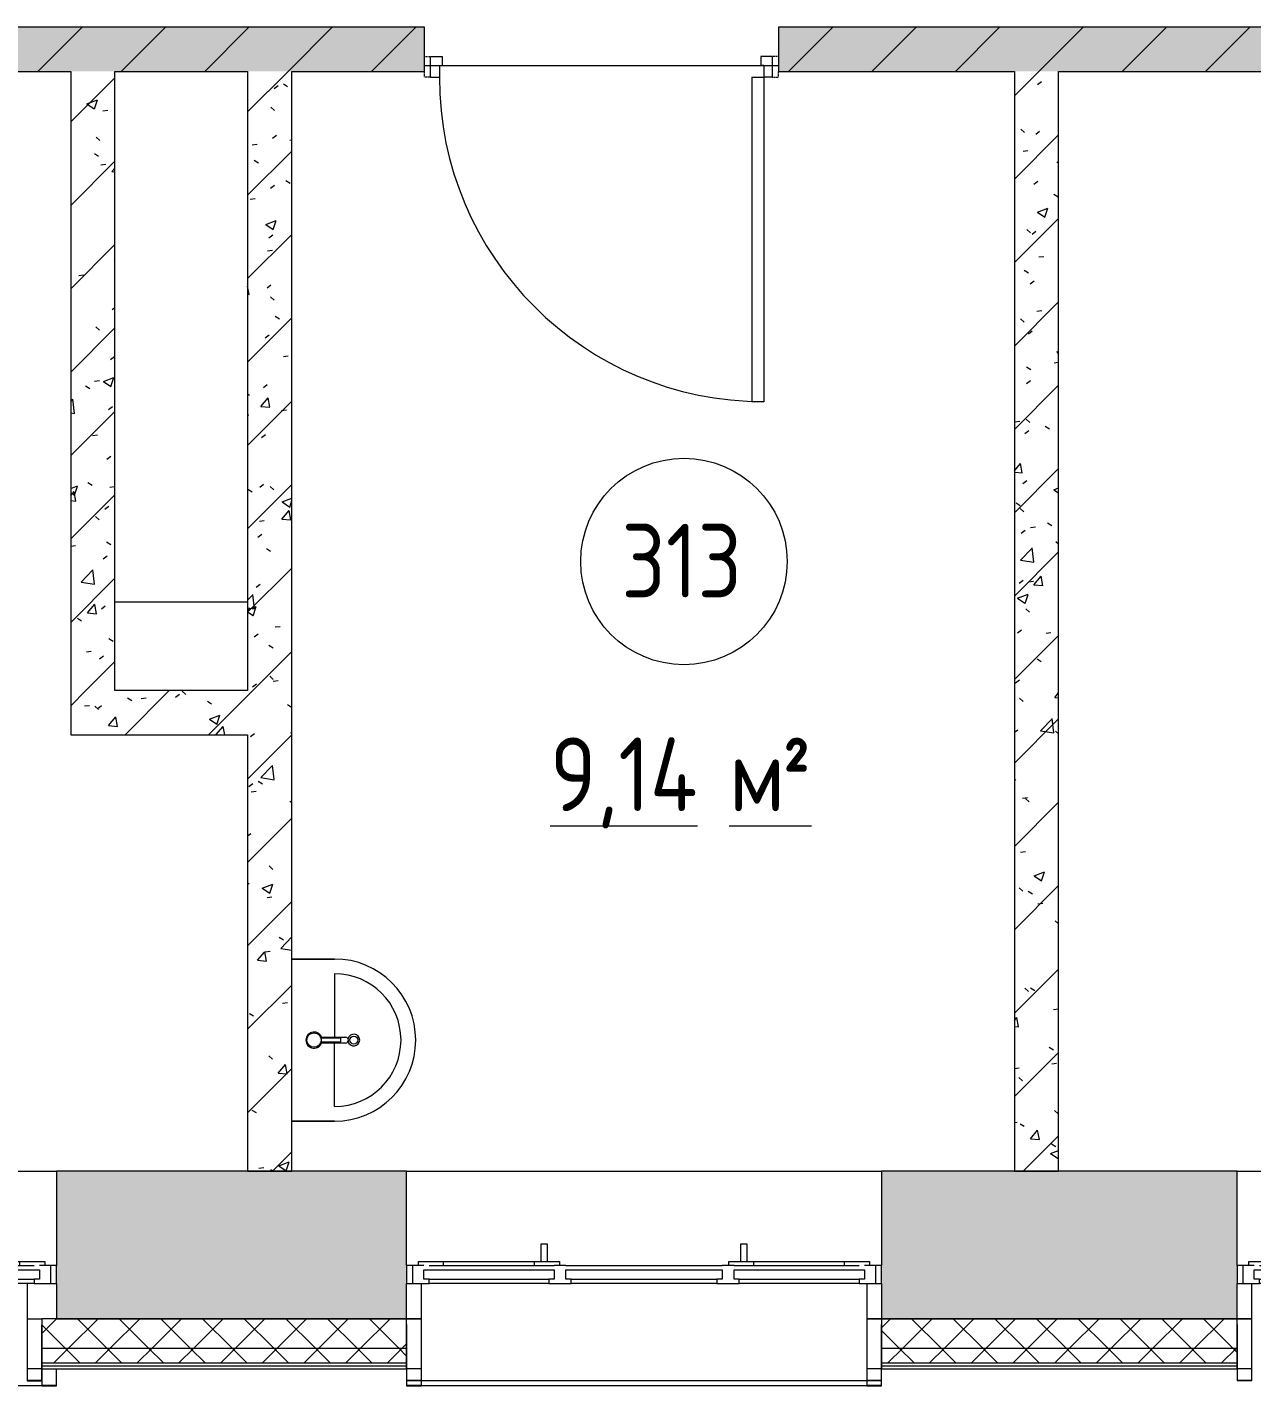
# Model space of a CAD drawing. Header units: millimetres. Extents: x -515342 to 330399, y -224905 to 507333.
# Drawn here: x -340677 to -336525, y 260518 to 265125 of the extents above; entities that cross this region are included whole.
import ezdxf

# ---------------------------------------------------------------- set-up
doc = ezdxf.new("R2010")
doc.units = ezdxf.units.MM
doc.linetypes.add('ASVP_Невидимые', pattern=[5, 3, -2])
doc.layers.get('0').update_dxf_attribs({"lineweight": 0})
for name, color, linetype, lineweight in [('_ Окна', 7, 'Continuous', 0), ('Витраж', 7, 'Continuous', 0), ('Двери', 7, 'Continuous', 0), ('Марки помещений', 7, 'Continuous', 0), ('Окна', 7, 'Continuous', 0), ('Перекрытие', 7, 'Continuous', 0), ('Сантехника', 7, 'Continuous', 0), ('Стены внутренние', 7, 'Continuous', 0), ('Стены наружные', 7, 'Continuous', 0), ('Стены несущие', 7, 'Continuous', 0), ('Стены отделка', 7, 'Continuous', 0), ('Стены перегородки', 7, 'Continuous', 0), ('Стены штриховка', 7, 'Continuous', 0)]:
    doc.layers.add(name, color=color, linetype=linetype, lineweight=lineweight)
doc.styles.add('GOST Common_1', font='', dxfattribs={"width": 0.9, "height": 250})
doc.styles.add('GOST Common_2', font='', dxfattribs={"width": 0.9, "height": 250})
doc.styles.get('GOST Common_1').set_extended_font_data('GOST Common')
doc.styles.get('GOST Common_2').set_extended_font_data('GOST Common')
pattern_1 = [(45, (0, 0), (-70.71068, 70.71068), []), (135, (0, 0), (-70.71068, -70.71068), [])]
pattern_2 = [(45, (-375064.64, 258270.41), (-141.42136, 141.42136), [])]
pattern_3 = [(50, (-375064.64, 258270.4), (364.368, -31.8783), [38.1, -419.1]), (355, (-375064.64, 258270.4), (-70.4859, 382.1133), [30.48, -335.28]), (100.451, (-375034.27, 258267.76), (293.885, 350.2334), [32.38, -356.18]), (46.184, (-375064.64, 258372), (542.1585, -84.086), [57.15, -628.65]), (96.636, (-375019.46, 258365), (474.805, 494.8554), [48.57, -534.27]), (351.184, (-375064.64, 258372), (474.81, 494.85), [45.72, -502.92]), (21, (-375013.84, 258346.6), (303.2285, -204.5305), [38.1, -419.1]), (326, (-375013.84, 258346.6), (123.604, 368.376), [30.48, -335.28]), (71.451, (-374988.57, 258329.57), (426.834, 163.8427), [32.38, -356.18]), (37.5, (-375064.64, 258270.41), (6.17665, 169.11015), [16.764, -314.452, 16.764, -323.596, -336.55]), (37.5, (-375064.64, 258270.41), (6.17665, 169.11015), [-671.576, 16.764, -319.786]), (7.5, (-375064.64, 258270.41), (133.6389, 200.3615), [16.764, -177.292, 16.764, -306.832, -128.27]), (7.5, (-375064.64, 258270.41), (133.6389, 200.3615), [-517.652, 16.764, -111.506]), (327.5, (-375177.92, 258270.41), (271.18182, -11.45836), [16.764, -110.236, 16.764, -379.476, -525.78]), (327.5, (-375177.92, 258270.41), (271.18182, -11.45836), [-523.24, 16.764, -509.016]), (317.5, (-375228.72, 258270.41), (296.2585, 50.8528), [16.764, -148.336, 16.764, -246.38, -373.38]), (317.5, (-375228.72, 258270.41), (296.2585, 50.8528), [-428.244, 16.764, -356.616])]

# ---------------------------------------------------------------- blocks, each defined once
blk = doc.blocks.new('Окно_ПВХ_3Створки_1Фрамуга-верх - АР_Окно_ОП_1820_h_х1570_3ст2фр-в-V3-О_АР_П_3__6_750_План 3 этажа')
at = {"layer": '_ Окна'}
for p, q in [((-729, 130), (-805, 130)), ((-805, 130), (-805, 70)), ((-785, 70), (-785, 130)), ((-747, 84), (-747, 116)), ((-747, 116), (-729, 116)), ((-729, 116), (-729, 130)), ((-323, 116), (-729, 116)), ((-247, 130), (-323, 130)), ((-323, 130), (-323, 116)), ((-323, 116), (-305, 116)), ((-305, 116), (-305, 84)), ((-265, 84), (-265, 116)), ((-265, 116), (-247, 116)), ((-247, 116), (-247, 130)), ((247, 116), (-247, 116)), ((323, 130), (247, 130)), ((247, 130), (247, 116)), ((247, 116), (265, 116)), ((265, 116), (265, 84)), ((305, 84), (305, 116)), ((305, 116), (323, 116)), ((323, 116), (323, 130)), ((729, 116), (323, 116)), ((729, 130), (729, 116)), ((805, 130), (729, 130)), ((729, 116), (747, 116)), ((747, 116), (747, 84)), ((785, 70), (785, 130)), ((805, 70), (805, 130)), ((-805, 70), (-747, 70)), ((-765, 56), (-765, 70)), ((-680, 56), (-765, 56)), ((-305, 84), (-747, 84)), ((-680, 70), (-680, 56)), ((-372, 70), (-372, 56)), ((-287, 56), (-372, 56)), ((-305, 70), (-265, 70)), ((-287, 70), (-287, 56)), ((265, 84), (-265, 84)), ((265, 70), (305, 70)), ((287, 56), (287, 70)), ((372, 56), (287, 56)), ((747, 84), (305, 84)), ((372, 70), (372, 56)), ((680, 70), (680, 56)), ((765, 56), (680, 56)), ((747, 70), (805, 70)), ((765, 70), (765, 56))]:
    blk.add_line(p, q, dxfattribs=at)
at = {"layer": 'Окна'}
for p, q in [((-729, 130), (-323, 130)), ((-247, 130), (247, 130)), ((323, 130), (729, 130)), ((-305, 70), (-729, 70)), ((-372, 56), (-680, 56)), ((-348.5, -4), (-348.5, 56)), ((-328.5, 56), (-328.5, -4)), ((265, 70), (-265, 70)), ((729, 70), (305, 70)), ((328.5, -4), (328.5, 56)), ((348.5, 56), (348.5, -4)), ((680, 56), (372, 56)), ((-328.5, -4), (-348.5, -4)), ((348.5, -4), (328.5, -4))]:
    blk.add_line(p, q, dxfattribs=at)
blk = doc.blocks.new('Окно_ПВХ_3Створки_1Фрамуга-верх - АР_Окно_ОП_1820_h_х1570_3ст2фр-в-9800995-О_АР_П_3__6_750_План 3 этажа')
at = {"layer": '_ Окна'}
for p, q in [((-729, 130), (-805, 130)), ((-805, 130), (-805, 70)), ((-785, 70), (-785, 130)), ((-747, 84), (-747, 116)), ((-747, 116), (-729, 116)), ((-729, 116), (-729, 130)), ((-323, 116), (-729, 116)), ((-247, 130), (-323, 130)), ((-323, 130), (-323, 116)), ((-323, 116), (-305, 116)), ((-305, 116), (-305, 84)), ((-265, 84), (-265, 116)), ((-265, 116), (-247, 116)), ((-247, 116), (-247, 130)), ((247, 116), (-247, 116)), ((323, 130), (247, 130)), ((247, 130), (247, 116)), ((247, 116), (265, 116)), ((265, 116), (265, 84)), ((305, 84), (305, 116)), ((305, 116), (323, 116)), ((323, 116), (323, 130)), ((729, 116), (323, 116)), ((729, 130), (729, 116)), ((805, 130), (729, 130)), ((729, 116), (747, 116)), ((747, 116), (747, 84)), ((785, 70), (785, 130)), ((805, 70), (805, 130)), ((-805, 70), (-747, 70)), ((-765, 56), (-765, 70)), ((-680, 56), (-765, 56)), ((-305, 84), (-747, 84)), ((-680, 70), (-680, 56)), ((-372, 70), (-372, 56)), ((-287, 56), (-372, 56)), ((-305, 70), (-265, 70)), ((-287, 70), (-287, 56)), ((265, 84), (-265, 84)), ((265, 70), (305, 70)), ((287, 56), (287, 70)), ((372, 56), (287, 56)), ((747, 84), (305, 84)), ((372, 70), (372, 56)), ((680, 70), (680, 56)), ((765, 56), (680, 56)), ((747, 70), (805, 70)), ((765, 70), (765, 56))]:
    blk.add_line(p, q, dxfattribs=at)
at = {"layer": 'Окна'}
for p, q in [((-729, 130), (-323, 130)), ((-247, 130), (247, 130)), ((323, 130), (729, 130)), ((-305, 70), (-729, 70)), ((-372, 56), (-680, 56)), ((-348.5, -4), (-348.5, 56)), ((-328.5, 56), (-328.5, -4)), ((265, 70), (-265, 70)), ((729, 70), (305, 70)), ((328.5, -4), (328.5, 56)), ((348.5, 56), (348.5, -4)), ((680, 56), (372, 56)), ((-328.5, -4), (-348.5, -4)), ((348.5, -4), (328.5, -4))]:
    blk.add_line(p, q, dxfattribs=at)
blk = doc.blocks.new('Прямоугольный импост - АР_Откос_Металлический_50х330 Белый Правый-9899488-О_АР_П_3__6_750_План 3 этажа')
at = {"layer": 'Витраж'}
for p, q in [((32926.9, 2247.5), (32926.9, 2264.9)), ((34436.9, 2264.9), (34436.9, 2247.5)), ((34436.9, 2247.5), (32926.9, 2247.5))]:
    blk.add_line(p, q, dxfattribs=at)
blk = doc.blocks.new('Прямоугольный импост - АР_Откос_Металлический_50х330 Белый Левый-9898757-О_АР_П_3__6_750_План 3 этажа')
at = {"layer": 'Витраж'}
for p, q in [((-49, -39), (-49, 17.4)), ((-1, 17.4), (-1, -39)), ((0, -40), (0, 17.4)), ((-50, -22.6), (-50, -40)), ((-50, -40), (0, -40)), ((-1, -39), (-49, -39))]:
    blk.add_line(p, q, dxfattribs=at)
blk = doc.blocks.new('Прямоугольный импост - АР_Откос_Металлический_50х330 Белый Правый-V5-О_АР_П_3__6_750_План 3 этажа')
at = {"layer": 'Витраж'}
for p, q in [((35724.2, 2247.5), (35724.2, 2265)), ((37234.2, 2265), (37234.2, 2247.5)), ((37234.2, 2247.5), (35724.2, 2247.5))]:
    blk.add_line(p, q, dxfattribs=at)
blk = doc.blocks.new('Прямоугольный импост - АР_Откос_Металлический_50х330 Белый Правый-V6-О_АР_П_3__6_750_План 3 этажа')
at = {"layer": 'Витраж'}
for p, q in [((-50, -40), (-50, -22.5)), ((0, -40), (-50, -40)), ((-49, -22.5), (-49, -39)), ((-49, -39), (-1, -39)), ((-1, -39), (-1, -22.5)), ((0, -22.5), (0, -40))]:
    blk.add_line(p, q, dxfattribs=at)
blk = doc.blocks.new('Прямоугольный импост - АР_Откос_Металлический_50х330 Белый Левый-V7-О_АР_П_3__6_750_План 3 этажа')
at = {"layer": 'Витраж'}
for p, q in [((-50, -22.5), (-50, -40)), ((-50, -40), (0, -40)), ((-49, -39), (-49, -22.5)), ((-1, -39), (-49, -39)), ((-1, -22.5), (-1, -39)), ((0, -40), (0, -22.5))]:
    blk.add_line(p, q, dxfattribs=at)
blk = doc.blocks.new('Прямоугольный импост - АР_Откос_Металлический_50х330 Коричневый Левый-V13-О_АР_П_3__6_750_План 3 этажа')
at = {"layer": 'Витраж', "lineweight": 18}
for p, q in [((-50, 290), (-50, -40)), ((-49, 290), (-50, 290)), ((-49, -39), (-49, 290)), ((0, 150), (-1, 150)), ((-1, 150), (-1, -39)), ((0, -40), (0, 150)), ((-50, -40), (0, -40)), ((-1, -39), (-49, -39))]:
    blk.add_line(p, q, dxfattribs=at)
blk = doc.blocks.new('Прямоугольный импост - АР_Откос_Металлический_50х330 Белый Левый-9898756-О_АР_П_3__6_750_План 3 этажа')
at = {"layer": 'Витраж'}
blk.add_line((30162.6, 2265), (31672.6, 2265), dxfattribs=at)
blk = doc.blocks.new('Прямоугольный импост - АР_Откос_Металлический_50х330 Белый Правый-V10-О_АР_П_3__6_750_План 3 этажа')
at = {"layer": 'Витраж', "lineweight": 18}
for p, q in [((-50, -40), (-50, 290)), ((-49, 290), (-49, -39)), ((-1, -39), (-1, 150)), ((-1, 150), (0, 150)), ((0, 150), (0, -40)), ((0, -40), (-50, -40)), ((-49, -39), (-1, -39))]:
    blk.add_line(p, q, dxfattribs=at)
blk = doc.blocks.new('Прямоугольный импост - АР_Откос_Металлический_50х330 Белый Левый-V11-О_АР_П_3__6_750_План 3 этажа')
at = {"layer": 'Витраж', "lineweight": 18}
for p, q in [((-50, 290), (-50, -40)), ((-49, -39), (-49, 290)), ((0, 150), (-1, 150)), ((-1, 150), (-1, -39)), ((0, -40), (0, 150)), ((-50, -40), (0, -40)), ((-1, -39), (-49, -39))]:
    blk.add_line(p, q, dxfattribs=at)
blk = doc.blocks.new('СД_Люблино_Фасады_rvt-1-О_АР_П_3__6_750_План 3 этажа')
at = {"layer": 'Стены внутренние'}
h = blk.add_hatch(dxfattribs=at)
h.set_pattern_fill('FP_1', color=256, style=0, pattern_type=2)
h.set_pattern_definition([(45, (0, 0), (-224.5064, 224.5064), []), (45, (224.5, 0), (-224.5064, 224.5064), [396.875, -79.375, 3.353, -76.022])])
h.paths.add_polyline_path([(85325, 2475), (85325, 2975), (84034.6, 2975), (84034.6, 2475), (84354.2, 2475)])
h.paths.add_polyline_path([(82424.6, 2475), (82424.6, 2975), (80024.6, 2975), (80024.6, 2475), (82310.6, 2475)])
h.paths.add_polyline_path([(77614.6, 2475), (77614.6, 2975), (76428.8, 2975), (76428.8, 2475), (77457.1, 2475)])
h.paths.add_polyline_path([(73880.8, 2475), (74018.8, 2475), (74018.8, 2975), (71654.3, 2975), (71654.3, 2475), (73625.3, 2475)])
h.paths.add_polyline_path([(70044.3, 2475), (70044.3, 2975), (68833.2, 2975), (68833.2, 2475), (69547.1, 2475)])
h.paths.add_polyline_path([(67223.2, 2475), (67223.2, 2975), (66055, 2975), (66055, 2475), (66983.7, 2475)])
h.paths.add_polyline_path([(64445, 2475), (64445, 2975), (63279.5, 2975), (63279.5, 2475), (64429.2, 2475)])
h.paths.add_polyline_path([(61669.5, 2475), (61669.5, 2975), (59270, 2975), (59270, 2475), (61619.2, 2475)])
h.paths.add_polyline_path([(56860, 2475), (56860, 2975), (55705, 2975), (55705, 2475), (56765.7, 2475)])
h.paths.add_polyline_path([(53295, 2475), (53295, 2975), (52107.5, 2975), (52107.5, 2475), (53189.4, 2475)])
h.paths.add_polyline_path([(49697.5, 2475), (49697.5, 2975), (48505, 2975), (48505, 2475), (49613.1, 2475)])
h.paths.add_polyline_path([(46036.8, 2475), (46095, 2475), (46095, 2975), (44880, 2975), (44880, 2475), (45525.9, 2475)])
h.paths.add_polyline_path([(42470, 2475), (42470, 2975), (40100.1, 2975), (40100.1, 2475), (42460.5, 2475)])
h.paths.add_polyline_path([(38490.1, 2475), (38490.1, 2975), (37284.2, 2975), (37284.2, 2475), (38373.4, 2475)])
h.paths.add_polyline_path([(35563.4, 2475), (35674.2, 2475), (35674.2, 2975), (34486.9, 2975), (34486.9, 2475), (35308, 2475)])
h.paths.add_polyline_path([(32753.5, 2475), (32876.9, 2475), (32876.9, 2975), (31722.6, 2975), (31722.6, 2475), (32242.6, 2475)])
h.paths.add_polyline_path([(29943.5, 2475), (30112.6, 2475), (30112.6, 2975), (27685.9, 2975), (27685.9, 2475), (29688.1, 2475)])
h.paths.add_polyline_path([(25275.9, 2475), (25275.9, 2975), (24073.4, 2975), (24073.4, 2475), (25090, 2475)])
h.paths.add_polyline_path([(21663.4, 2475), (21663.4, 2975), (19290.9, 2975), (19290.9, 2475), (21513.7, 2475)])
h.paths.add_polyline_path([(17680.9, 2475), (17680.9, 2975), (16335, 2975), (16335, 2475), (17426.5, 2475)])
at = {"layer": 'Стены наружные'}
h = blk.add_hatch(dxfattribs=at)
h.set_pattern_fill('FP_5', color=256, style=0, pattern_type=2)
h.set_pattern_definition(pattern_1)
h.paths.add_polyline_path([(41405, 2375), (41405, 2475), (40100.1, 2475), (40100.1, 2375), (40927.8, 2375)])
h.paths.add_polyline_path([(38490.1, 2375), (38490.1, 2475), (37284.2, 2475), (37284.2, 2375), (38373.4, 2375)])
h.paths.add_polyline_path([(35674.2, 2375), (35674.2, 2475), (34436.9, 2475), (34436.9, 2375), (35563.4, 2375)])
h.paths.add_polyline_path([(32753.5, 2375), (32926.9, 2375), (32926.9, 2475), (31722.6, 2475), (31722.6, 2375), (32242.6, 2375)])
h.paths.add_polyline_path([(30112.6, 2375), (30112.6, 2475), (27685.9, 2475), (27685.9, 2375), (29943.5, 2375)])
h.paths.add_polyline_path([(25090, 2375), (25275.9, 2375), (25275.9, 2475), (24073.4, 2475), (24073.4, 2375)])
h.paths.add_polyline_path([(21663.4, 2375), (21663.4, 2475), (19290.9, 2475), (19290.9, 2375), (21513.7, 2375)])
h.paths.add_polyline_path([(17426.5, 2375), (17680.9, 2375), (17680.9, 2475), (16335, 2475), (16335, 2375), (16915.6, 2375)])
h = blk.add_hatch(dxfattribs=at)
h.set_pattern_fill('FP_5', color=256, style=0, pattern_type=2)
h.set_pattern_definition(pattern_1)
h.paths.add_polyline_path([(41405, 2325), (41405, 2375), (40100.1, 2375), (40100.1, 2325), (41385, 2325)])
h.paths.add_polyline_path([(38490.1, 2325), (38490.1, 2375), (37284.2, 2375), (37284.2, 2325), (38373.4, 2325)])
h.paths.add_polyline_path([(35563.4, 2325), (35674.2, 2325), (35674.2, 2375), (34436.9, 2375), (34436.9, 2325), (35308, 2325)])
h.paths.add_polyline_path([(32926.9, 2325), (32926.9, 2375), (31722.6, 2375), (31722.6, 2325), (32753.5, 2325)])
h.paths.add_polyline_path([(30112.6, 2325), (30112.6, 2375), (27685.9, 2375), (27685.9, 2325), (29943.5, 2325)])
h.paths.add_polyline_path([(25090, 2325), (25275.9, 2325), (25275.9, 2375), (24073.4, 2375), (24073.4, 2325)])
h.paths.add_polyline_path([(21663.4, 2325), (21663.4, 2375), (19290.9, 2375), (19290.9, 2325), (21513.7, 2325)])
h.paths.add_polyline_path([(17680.9, 2325), (17680.9, 2375), (16435, 2375), (16435, 2325), (17426.5, 2325)])
at = {"layer": 'Стены внутренние'}
for p, q in [((32876.9, 2975), (34486.9, 2975)), ((35674.2, 2975), (37284.2, 2975)), ((38490.1, 2975), (40100.1, 2975)), ((35723.2, 2475), (35674.2, 2475)), ((37284.2, 2475), (37235.2, 2475)), ((38539.1, 2475), (38490.1, 2475)), ((34436.1, 2304.9), (34387.8, 2304.9)), ((35723.3, 2304.9), (35675, 2304.9)), ((37283.4, 2304.9), (37235.1, 2304.9)), ((38539.3, 2304.9), (38490.9, 2304.9))]:
    blk.add_line(p, q, dxfattribs=at)
at = {"layer": 'Стены наружные'}
for p, q in [((34387.9, 2475), (34436.9, 2475)), ((35674.2, 2475), (35723.2, 2475)), ((37235.2, 2475), (37284.2, 2475)), ((38490.1, 2475), (38539.1, 2475))]:
    blk.add_line(p, q, dxfattribs=at)
at = {"layer": 'Стены несущие'}
for p, q in [((35674.2, 2975), (34486.9, 2975)), ((34486.9, 2975), (34486.9, 2655)), ((35674.2, 2655), (35674.2, 2975)), ((38490.1, 2975), (37284.2, 2975)), ((37284.2, 2975), (37284.2, 2655)), ((38490.1, 2655), (38490.1, 2975)), ((34486.9, 2595), (34486.9, 2475)), ((35674.2, 2475), (35674.2, 2595)), ((37284.2, 2595), (37284.2, 2475)), ((38490.1, 2475), (38490.1, 2595)), ((34486.9, 2475), (35674.2, 2475)), ((37284.2, 2475), (38490.1, 2475))]:
    blk.add_line(p, q, dxfattribs=at)
at = {"layer": 'Стены отделка', "lineweight": 9}
for p, q in [((35674.2, 2475), (34436.9, 2475)), ((34436.9, 2475), (34436.9, 2375)), ((35674.2, 2375), (35674.2, 2475)), ((38490.1, 2475), (37284.2, 2475)), ((37284.2, 2475), (37284.2, 2375)), ((38490.1, 2375), (38490.1, 2475)), ((34436.9, 2375), (34436.9, 2325)), ((35674.2, 2325), (35674.2, 2375)), ((37284.2, 2375), (37284.2, 2325)), ((38490.1, 2325), (38490.1, 2375)), ((34436.9, 2324.9), (34436.9, 2314.9)), ((34436.9, 2314.9), (34436.9, 2304.9)), ((34436.9, 2304.9), (35674.2, 2304.9)), ((35674.2, 2314.9), (35674.2, 2324.9)), ((35674.2, 2304.9), (35674.2, 2314.9)), ((37284.2, 2324.9), (37284.2, 2314.9)), ((37284.2, 2314.9), (37284.2, 2304.9)), ((37284.2, 2304.9), (38490.1, 2304.9)), ((38490.1, 2314.9), (38490.1, 2324.9)), ((38490.1, 2304.9), (38490.1, 2314.9))]:
    blk.add_line(p, q, dxfattribs=at)
at = {"layer": 'Стены штриховка'}
for p, q in [((34436.9, 2375), (35674.2, 2375)), ((37284.2, 2375), (38490.1, 2375)), ((34436.9, 2325), (35674.2, 2325)), ((35674.2, 2324.9), (34436.9, 2324.9)), ((34436.9, 2314.9), (35674.2, 2314.9)), ((37284.2, 2325), (38490.1, 2325)), ((38490.1, 2324.9), (37284.2, 2324.9)), ((37284.2, 2314.9), (38490.1, 2314.9))]:
    blk.add_line(p, q, dxfattribs=at)
at = {"layer": 'Витраж', "lineweight": 9}
for name, p in [('Прямоугольный импост - АР_Откос_Металлический_50х330 Коричневый Левый-V13-О_АР_П_3__6_750_План 3 этажа', (34436.9, 2304.9)), ('Прямоугольный импост - АР_Откос_Металлический_50х330 Белый Левый-V11-О_АР_П_3__6_750_План 3 этажа', (37284.2, 2305)), ('Прямоугольный импост - АР_Откос_Металлический_50х330 Белый Левый-9898757-О_АР_П_3__6_750_План 3 этажа', (34486.9, 2287.5)), ('Прямоугольный импост - АР_Откос_Металлический_50х330 Белый Правый-9899488-О_АР_П_3__6_750_План 3 этажа', (0, 0)), ('Прямоугольный импост - АР_Откос_Металлический_50х330 Белый Правый-V5-О_АР_П_3__6_750_План 3 этажа', (0, 0)), ('Прямоугольный импост - АР_Откос_Металлический_50х330 Белый Левый-9898756-О_АР_П_3__6_750_План 3 этажа', (5561.6, 0)), ('Прямоугольный импост - АР_Откос_Металлический_50х330 Белый Левый-V7-О_АР_П_3__6_750_План 3 этажа', (37284.2, 2287.5))]:
    blk.add_blockref(name, p, dxfattribs=at)
at = {"layer": 'Витраж', "lineweight": 9, "extrusion": (0, 0, -1)}
for name, p in [('Прямоугольный импост - АР_Откос_Металлический_50х330 Белый Правый-V10-О_АР_П_3__6_750_План 3 этажа', (-35674.2, 2305)), ('Прямоугольный импост - АР_Откос_Металлический_50х330 Белый Правый-V10-О_АР_П_3__6_750_План 3 этажа', (-38490.1, 2305)), ('Прямоугольный импост - АР_Откос_Металлический_50х330 Белый Правый-V6-О_АР_П_3__6_750_План 3 этажа', (-35674.2, 2287.5))]:
    blk.add_blockref(name, p, dxfattribs=at)
at = {"layer": 'Окна', "lineweight": 9, "rotation": 180}
for name, p in [('Окно_ПВХ_3Створки_1Фрамуга-верх - АР_Окно_ОП_1820_h_х1570_3ст2фр-в-9800995-О_АР_П_3__6_750_План 3 этажа', (33681.9, 2725)), ('Окно_ПВХ_3Створки_1Фрамуга-верх - АР_Окно_ОП_1820_h_х1570_3ст2фр-в-V3-О_АР_П_3__6_750_План 3 этажа', (36479.2, 2725)), ('Окно_ПВХ_3Створки_1Фрамуга-верх - АР_Окно_ОП_1820_h_х1570_3ст2фр-в-V3-О_АР_П_3__6_750_План 3 этажа', (39295.1, 2725))]:
    blk.add_blockref(name, p, dxfattribs=at)
blk = doc.blocks.new('Дверь_Деревянная_1 полотно - АР_Дверь_Межкомнатная_1100х2000h_полотно__Г_Пр-10276698-О_АР_П_3__6_750_План 3 этажа')
at = {"layer": 'Двери', "lineweight": 18}
for p, q in [((-550, 95), (-550, 1195)), ((-550, 1195), (-510, 1195)), ((-510, 95), (-510, 1195)), ((-580, 95), (-550, 95)), ((-580, 95), (-580, 25)), ((-550, 55), (-550, 95)), ((-510, 95), (-550, 95)), ((580, 95), (550, 95)), ((550, 55), (550, 95)), ((580, 95), (580, 25)), ((-550, 55), (-540, 55)), ((-540, 25), (-540, 55)), ((550, 55), (540, 55)), ((540, 25), (540, 55)), ((-580, 25), (-540, 25)), ((580, 25), (540, 25))]:
    blk.add_line(p, q, dxfattribs=at)
at = {"layer": 'Двери', "linetype": 'ASVP_Невидимые', "lineweight": 18}
for p, q in [((-600, 95), (-600, 75)), ((-580, 95), (-600, 95)), ((580, 95), (600, 95)), ((600, 95), (600, 75)), ((-600, 25), (-580, 25)), ((600, 25), (580, 25))]:
    blk.add_line(p, q, dxfattribs=at)
at = {"layer": 'Двери', "lineweight": 18}
blk.add_arc((-550, 95), 1100, 0, 90, dxfattribs=at)
blk = doc.blocks.new('2D_Раковина - АР_Сантехнические приборы_Раковина 550х420-8920611-О_АР_П_3__6_750_План 3 этажа')
at = {"layer": 'Сантехника'}
for p, q in [((-119.1, 175.6), (-119.1, 256.9)), ((-115.1, 241), (-115.1, 174.6)), ((-103.1, 241), (-115.1, 241)), ((-103.1, 174.6), (-103.1, 241)), ((-99.1, 256.9), (-99.1, 175.6)), ((-384.1, 220), (-384.1, 75)), ((-384.1, 75), (-384.1, 220)), ((-334.1, 220), (-119.1, 220)), ((115.9, 220), (-99.1, 220)), ((165.9, 75), (165.9, 220)), ((165.9, 220), (165.9, 75))]:
    blk.add_line(p, q, dxfattribs=at)
for centre, radius in [((-109.1, 285), 13.3), ((-109.1, 150), 24.5)]:
    blk.add_circle(centre, radius, dxfattribs=at)
for centre, radius, start, end in [((-109.1, 220), 275, 360, 180), ((-109.1, 220), 275, 360, 180), ((-109.1, 220), 225, 0, 180), ((-109.1, 285), 20, 284.1438, 255.8562), ((-109.1, 256.9), 10, 0, 180), ((-109.1, 150), 27.5, 102.6043, 77.3977), ((-109.1, 150), 25.3, 76.2933, 103.7089)]:
    blk.add_arc(centre, radius, start, end, dxfattribs=at)
blk = doc.blocks.new('ASVP_Марка_Помещение_ДваЗначения - Номер Площадь-685795-О_АР_П_3__6_750_План 3 этажа')
at = {"layer": 'Марки помещений'}
blk.add_circle((0, 0), 3.5, dxfattribs=at)

msp = doc.modelspace()

# ---------------------------------------------------------------- hatches: boundary and pattern name
at = {"layer": 'Стены внутренние'}
h = msp.add_hatch(dxfattribs=at)
h.set_pattern_fill('FP_2', color=256, style=0, pattern_type=2)
h.set_pattern_definition(pattern_2)
h.paths.add_polyline_path([(-326079.6354, 264975.4137), (-326079.6354, 265125.4137), (-327779.6354, 265125.4137), (-327779.6354, 264975.4137), (-326473.3092, 264975.4137)])
h.paths.add_polyline_path([(-328879.6354, 264975.4137), (-328879.6354, 265125.4137), (-330779.6354, 265125.4137), (-330779.6354, 264975.4137), (-329479.6354, 264975.4137)])
h.paths.add_polyline_path([(-331879.6354, 264975.4137), (-331879.6354, 265125.4137), (-335129.6354, 265125.4137), (-335129.6354, 264975.4137), (-332604.0905, 264975.4137)])
h.paths.add_polyline_path([(-336229.6354, 264975.4137), (-336229.6354, 265125.4137), (-338129.6354, 265125.4137), (-338129.6354, 264975.4137), (-336691.278, 264975.4137)])
h.paths.add_polyline_path([(-339329.6354, 264975.4137), (-339329.6354, 265125.4137), (-341079.6354, 265125.4137), (-341079.6354, 264975.4137), (-339779.6354, 264975.4137)])
h.paths.add_polyline_path([(-342079.6354, 264975.4137), (-342079.6354, 265125.4137), (-343579.6354, 265125.4137), (-343579.6354, 264975.4137), (-342822.0592, 264975.4137)])
h = msp.add_hatch(dxfattribs=at)
h.set_pattern_fill('FP_3', color=256, style=0, pattern_type=2)
h.set_pattern_definition(pattern_3)
h.paths.add_polyline_path([(-326079.6354, 264975.4137), (-326079.6354, 265125.4137), (-327779.6354, 265125.4137), (-327779.6354, 264975.4137), (-326473.3092, 264975.4137)])
h.paths.add_polyline_path([(-328879.6354, 264975.4137), (-328879.6354, 265125.4137), (-330779.6354, 265125.4137), (-330779.6354, 264975.4137), (-329479.6354, 264975.4137)])
h.paths.add_polyline_path([(-331879.6354, 264975.4137), (-331879.6354, 265125.4137), (-335129.6354, 265125.4137), (-335129.6354, 264975.4137), (-332604.0905, 264975.4137)])
h.paths.add_polyline_path([(-336229.6354, 264975.4137), (-336229.6354, 265125.4137), (-338129.6354, 265125.4137), (-338129.6354, 264975.4137), (-336691.278, 264975.4137)])
h.paths.add_polyline_path([(-339329.6354, 264975.4137), (-339329.6354, 265125.4137), (-341079.6354, 265125.4137), (-341079.6354, 264975.4137), (-339779.6354, 264975.4137)])
h.paths.add_polyline_path([(-342079.6354, 264975.4137), (-342079.6354, 265125.4137), (-343579.6354, 265125.4137), (-343579.6354, 264975.4137), (-342822.0592, 264975.4137)])
h = msp.add_hatch(dxfattribs=at)
h.set_pattern_fill('FP_2', color=256, style=0, pattern_type=2)
h.set_pattern_definition(pattern_2)
h.paths.add_polyline_path([(-340529.6354, 262875.4137), (-340379.6354, 262875.4137), (-340379.6354, 264975.4137), (-340529.6354, 264975.4137), (-340529.6354, 264155.8053)])
h = msp.add_hatch(dxfattribs=at)
h.set_pattern_fill('FP_3', color=256, style=0, pattern_type=2)
h.set_pattern_definition(pattern_3)
h.paths.add_polyline_path([(-340529.6354, 262875.4137), (-340379.6354, 262875.4137), (-340379.6354, 264975.4137), (-340529.6354, 264975.4137), (-340529.6354, 264155.8053)])
h = msp.add_hatch(dxfattribs=at)
h.set_pattern_fill('FP_2', color=256, style=0, pattern_type=2)
h.set_pattern_definition(pattern_2)
h.paths.add_polyline_path([(-339779.6354, 261245.4137), (-339779.6354, 264975.4137), (-339929.6354, 264975.4137), (-339929.6354, 261245.4137)])
h = msp.add_hatch(dxfattribs=at)
h.set_pattern_fill('FP_3', color=256, style=0, pattern_type=2)
h.set_pattern_definition(pattern_3)
h.paths.add_polyline_path([(-339779.6354, 261245.4137), (-339779.6354, 264975.4137), (-339929.6354, 264975.4137), (-339929.6354, 261245.4137)])
h = msp.add_hatch(dxfattribs=at)
h.set_pattern_fill('FP_2', color=256, style=0, pattern_type=2)
h.set_pattern_definition(pattern_2)
h.paths.add_polyline_path([(-337329.6354, 261245.3538), (-337179.6354, 261245.3538), (-337179.6354, 264975.4137), (-337329.6354, 264975.4137), (-337329.6354, 261288.9235)])
h = msp.add_hatch(dxfattribs=at)
h.set_pattern_fill('FP_3', color=256, style=0, pattern_type=2)
h.set_pattern_definition(pattern_3)
h.paths.add_polyline_path([(-337329.6354, 261245.3538), (-337179.6354, 261245.3538), (-337179.6354, 264975.4137), (-337329.6354, 264975.4137), (-337329.6354, 261288.9235)])
h = msp.add_hatch(dxfattribs=at)
h.set_pattern_fill('FP_2', color=256, style=0, pattern_type=2)
h.set_pattern_definition(pattern_2)
h.paths.add_polyline_path([(-339929.6354, 262725.4137), (-339929.6354, 262875.4137), (-340529.6354, 262875.4137), (-340529.6354, 262725.4137)])
h = msp.add_hatch(dxfattribs=at)
h.set_pattern_fill('FP_3', color=256, style=0, pattern_type=2)
h.set_pattern_definition(pattern_3)
h.paths.add_polyline_path([(-339929.6354, 262725.4137), (-339929.6354, 262875.4137), (-340529.6354, 262875.4137), (-340529.6354, 262725.4137)])

# ---------------------------------------------------------------- linework, layer by layer
at = {"layer": 'Перекрытие'}
for p, q in [((-339329.6354, 264995.4137), (-338129.6354, 264995.4137)), ((-339929.6354, 263175.4137), (-340379.6354, 263175.4137))]:
    msp.add_line(p, q, dxfattribs=at)
at = {"layer": 'Стены перегородки'}
for p, q in [((-339329.6354, 265125.4137), (-341079.6354, 265125.4137)), ((-339329.6354, 264975.4137), (-339329.6354, 265125.4137)), ((-336229.6354, 265125.4137), (-338129.6354, 265125.4137)), ((-338129.6354, 265125.4137), (-338129.6354, 264975.4137)), ((-341079.6354, 264975.4137), (-340529.6354, 264975.4137)), ((-340529.6354, 264975.4137), (-340529.6354, 262725.4137)), ((-340379.6354, 264975.4137), (-339929.6354, 264975.4137)), ((-340379.6354, 262875.4137), (-340379.6354, 264975.4137)), ((-339929.6354, 264975.4137), (-339929.6354, 262875.4137)), ((-339779.6354, 264975.4137), (-339329.6354, 264975.4137)), ((-339779.6354, 261245.4137), (-339779.6354, 264975.4137)), ((-338129.6354, 264975.4137), (-337329.6354, 264975.4137)), ((-337329.6354, 264975.4137), (-337329.6354, 261245.3538)), ((-337179.6354, 264975.4137), (-336229.6354, 264975.4137)), ((-337179.6354, 261245.3538), (-337179.6354, 264975.4137)), ((-339929.6354, 262875.4137), (-340379.6354, 262875.4137)), ((-340529.6354, 262725.4137), (-339929.6354, 262725.4137)), ((-339929.6354, 262725.4137), (-339929.6354, 261245.4137)), ((-339929.6354, 261245.4137), (-339779.6354, 261245.4137)), ((-337329.6354, 261245.3538), (-337179.6354, 261245.3538))]:
    msp.add_line(p, q, dxfattribs=at)

# ---------------------------------------------------------------- block references
msp.add_blockref('СД_Люблино_Фасады_rvt-1-О_АР_П_3__6_750_План 3 этажа', (-375064.6354, 258270.4137))
at = {"layer": 'Двери', "rotation": 180}
msp.add_blockref('Дверь_Деревянная_1 полотно - АР_Дверь_Межкомнатная_1100х2000h_полотно__Г_Пр-10276698-О_АР_П_3__6_750_План 3 этажа', (-338729.6354, 265050.4137), dxfattribs=at)
at = {"layer": 'Марки помещений', "xscale": 99.99999999999993, "yscale": 99.99999999999993, "zscale": 99.99999999999993}
msp.add_blockref('ASVP_Марка_Помещение_ДваЗначения - Номер Площадь-685795-О_АР_П_3__6_750_План 3 этажа', (-338450.1707, 263313.4834), dxfattribs=at)
at = {"layer": 'Сантехника', "rotation": 269.9999999999998}
msp.add_blockref('2D_Раковина - АР_Сантехнические приборы_Раковина 550х420-8920611-О_АР_П_3__6_750_План 3 этажа', (-339854.6354, 261581.2792), dxfattribs=at)

# ---------------------------------------------------------------- texts
at = {"layer": 'Марки помещений', "char_height": 250, "attachment_point": 1}
for s, insert, width, style in [('313', (-338662.578, 263441.2084), 526.708687, 'GOST Common_1'), ('\\L9,14 ', (-338904.2142, 262716.678), 735.949125, 'GOST Common_1'), ('\\L\\fGOST Common|b0|i0|c238|p34|;\\W.9;\\L²', (-338118.4017, 262716.678), 165.949312, 'GOST Common_2'), ('\\L\\fGOST Common|b0|i0|c204|p34|;\\W.9;\\Lм', (-338296.9955, 262716.678), 216.455625, 'GOST Common_1')]:
    msp.add_mtext(s, dxfattribs=dict(at, insert=insert, width=width, style=style))

doc.saveas('drawing.dxf')
